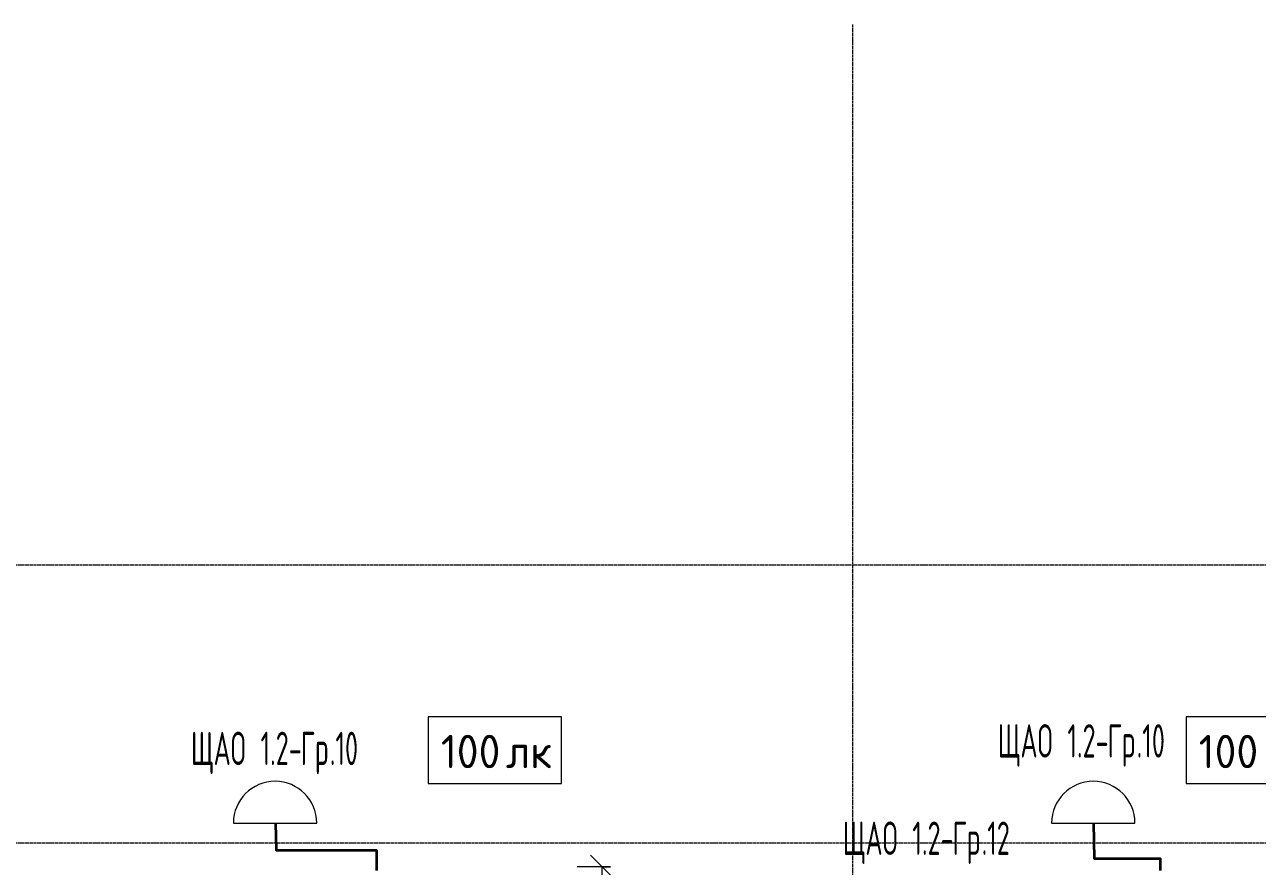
# Model space of a CAD drawing. Header units: millimetres. Extents: x -4730 to 98194, y -4296 to 93388.
# Drawn here: x 39043 to 47914, y 87333 to 93388 of the extents above; entities that cross this region are included whole.
import ezdxf

# ---------------------------------------------------------------- set-up
doc = ezdxf.new("R2010")
doc.units = ezdxf.units.MM
doc.linetypes.add('Линия сетки', pattern=[22.225, 12.7, -3.175, 3.175, -3.175])
doc.layers.add('Линии', color=7, linetype='Continuous', lineweight=9, true_color=0x00a600)
doc.layers.add('Типовые аннотации', color=5, linetype='Continuous', lineweight=18, true_color=0x0000ff)
for name, color, linetype, lineweight in [('Марки силовых электроприборов', 7, 'Continuous', 9), ('Оси', 7, 'Continuous', 9), ('Провода', 7, 'Continuous', 35), ('Размеры', 7, 'Continuous', 9), ('Размеры-120', 7, 'Continuous', 9), ('Текстовые примечания', 7, 'Continuous', 9)]:
    doc.layers.add(name, color=color, linetype=linetype, lineweight=lineweight)
doc.styles.add('GOST Common', font='GOST_Common.ttf', dxfattribs={"width": 0.6, "height": 240})
doc.styles.add('GOST Common_1', font='GOST_Common.ttf', dxfattribs={"width": 0.9, "height": 300})
doc.styles.add('GOST Common_2', font='GOST_Common.ttf', dxfattribs={"height": 240})
doc.dimstyles.new('ADSK_Проверочный', dxfattribs={"dimscale": 304.8, "dimtxt": 301.714499, "dimasz": 0.556693, "dimexe": 0.590551, "dimexo": 0.590551, "dimgap": 0.19685, "dimtad": 1, "dimdec": 3, "dimrnd": 0.001, "dimdsep": 46, "dimtxsty": 'GOST Common_1', "dimblk1": 'OBLIQUE', "dimblk2": 'OBLIQUE', "dimsah": 1, "dimcen": 0.09, "dimazin": 0, "dimtfac": 1, "dimtdec": 4, "dimtix": 1, "dimtmove": 0, "dimatfit": 3, "dimfxl": 1, "dimtvp": 1, "dimtolj": 1, "dimtzin": 0, "dimarcsym": 2})

# ---------------------------------------------------------------- blocks, each defined once
blk = doc.blocks.new('DIMBLOCK223-1-й этаж')
at = {"layer": 'Размеры-120'}
for p, q in [((43198.6, 87330), (43113.8, 87414.8)), ((43258.7, 87330), (43018.6, 87330)), ((43198.6, 86080), (43198.6, 87330)), ((43198.6, 87330), (43283.5, 87245.2)), ((43198.6, 87330), (43258.7, 87330)), ((43198.6, 86080), (43113.8, 86164.8)), ((43544.8, 86080), (43018.6, 86080)), ((43198.6, 86080), (43283.5, 85995.2)), ((43198.6, 86080), (43544.8, 86080))]:
    blk.add_line(p, q, dxfattribs=at)
at = {"layer": 'Размеры-120', "color": 0, "insert": (42746.6, 86354.7), "char_height": 300, "width": 840.71, "attachment_point": 1, "rotation": 90, "line_spacing_factor": 1.022761, "style": 'GOST Common_1'}
blk.add_mtext('1250', dxfattribs=at)
blk = doc.blocks.new('_Oblique')
at = {"color": 0, "linetype": 'ByBlock', "lineweight": -2}
blk.add_line((-0.5, -0.5), (0.5, 0.5), dxfattribs=at)

msp = doc.modelspace()

# ---------------------------------------------------------------- linework, layer by layer
at = {"layer": 'Линии', "color": 96, "true_color": 0x008000}
for p, q in [((41946.6187, 88410), (41946.6187, 87930)), ((42906.6187, 88410), (41946.6187, 88410)), ((42906.6187, 87930), (42906.6187, 88410)), ((47400.186, 88410), (47400.186, 87930)), ((48360.186, 88410), (47400.186, 88410)), ((41946.6187, 87930), (42906.6187, 87930)), ((47400.186, 87930), (48360.186, 87930))]:
    msp.add_line(p, q, dxfattribs=at)
at = {"layer": 'Оси', "linetype": 'Линия сетки'}
for p, q in [((45000, 93388.3703), (45000, -3096.3487)), ((98194.2682, 89500), (-3530.0173, 89500)), ((98194.2682, 87500), (-3530.0173, 87500))]:
    msp.add_line(p, q, dxfattribs=at)
at = {"layer": 'Провода', "flags": 128}
for points in [[(40847.8472, 87645), (40851.5485, 87450), (41574.335, 87450), (41574.3385, 87302.8899)], [(46735.5037, 87645), (46739.6268, 87390), (47214.335, 87390), (47214.3379, 87302.8899)]]:
    msp.add_lwpolyline(points, dxfattribs=at)
at = {"layer": 'Типовые аннотации', "color": 1, "true_color": 0xff0000}
for p, q in [((40545, 87645), (41145, 87645)), ((46433.0783, 87645), (47033.0783, 87645))]:
    msp.add_line(p, q, dxfattribs=at)
for centre in [(40845, 87645), (46733.0783, 87645)]:
    msp.add_arc(centre, 300, 0, 180, dxfattribs=at)

# ---------------------------------------------------------------- texts
at = {"layer": 'Марки силовых электроприборов', "char_height": 240, "attachment_point": 1, "style": 'GOST Common'}
for s, insert, width in [('ЩАО', (46044.9006, 88355.9257), 502.17705), (' 1.2-', (46459.2381, 88355.9257), 455.99985), ('Гр', (46835.4756, 88355.9257), 253.9746), ('.10', (47045.0256, 88355.9257), 265.5189), ('ЩАО', (40238.5293, 88301.8337), 502.17705), (' 1.2-', (40652.8668, 88301.8337), 455.99985), ('Гр', (41029.1043, 88301.8337), 253.9746), ('.10', (41238.6543, 88301.8337), 265.5189), ('ЩАО', (44929.3788, 87655.5056), 502.17705), (' 1.2-', (45343.7163, 87655.5056), 455.99985), ('Гр', (45719.9538, 87655.5056), 253.9746), ('.12', (45929.5038, 87655.5056), 265.5189)]:
    msp.add_mtext(s, dxfattribs=dict(at, insert=insert, width=width))
at = {"layer": 'Текстовые примечания', "color": 96, "true_color": 0x008000, "char_height": 240, "attachment_point": 1, "style": 'GOST Common_2'}
for s, insert, width in [('100', (42037.8609, 88279.5247), 567.59475), ('100', (47491.4282, 88279.5247), 567.59475), ('лк', (42506.1734, 88279.5247), 413.67075)]:
    msp.add_mtext(s, dxfattribs=dict(at, insert=insert, width=width))

# ---------------------------------------------------------------- dimensions: what is measured, and where the dimension line sits
at = {"layer": 'Размеры'}
dim = msp.add_linear_dim(base=(43198.6414, 87330), p1=(43724.764, 86080), p2=(43078.6595, 87330), angle=90, dimstyle='ADSK_Проверочный', override={"dimpost": '<>', "dimfxl": 1407.10735}, dxfattribs=at)
dim.commit()
dim.dimension.update_dxf_attribs({"geometry": 'DIMBLOCK223-1-й этаж', "text_midpoint": (42988.6414, 86705)})

doc.saveas('drawing.dxf')
